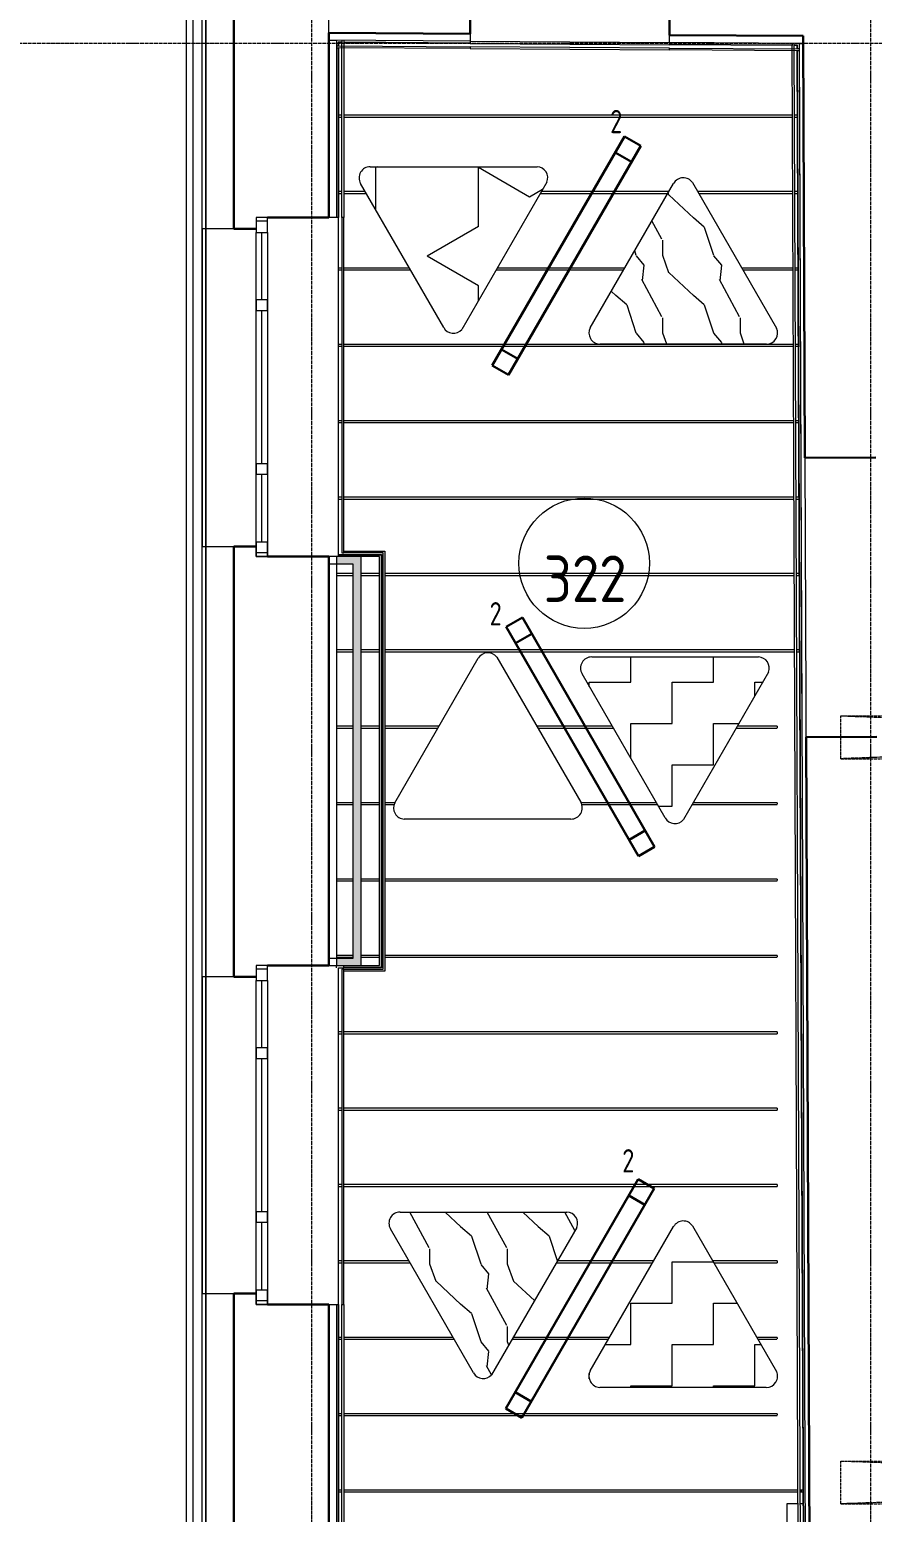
# Model space of a CAD drawing. Header units: millimetres. Extents: x -10438 to 68527, y -5058 to 44223.
# Drawn here: x 44336 to 48858, y 28659 to 36618 of the extents above; entities that cross this region are included whole.
import ezdxf

# ---------------------------------------------------------------- set-up
doc = ezdxf.new("R2010")
doc.units = ezdxf.units.MM
for name, pattern in [('ADSK_Линия сетки', [25, 20, -2.5, 0, -2.5]), ('ADSK_Штрих_ш3 п1_5', [4.5, 3, -1.5]), ('ADSK_Штрихпунктирная 2 точки_ш15 п1_5 п1_5 п1_5', [19.5, 15, -1.5, 0, -1.5, 0, -1.5])]:
    doc.linetypes.add(name, pattern=pattern)
for name, color, linetype, lineweight in [('_ Окна', 7, 'Continuous', 9), ('Аннотация', 7, 'Continuous', 20), ('Каркас', 7, 'Continuous', 18), ('Марки помещений', 7, 'Continuous', 20), ('Окна', 7, 'Continuous', 9), ('Оси', 7, 'Continuous', 9), ('Перекрытие', 7, 'Continuous', 18), ('Потолки', 7, 'Continuous', 9), ('Потолки штриховка', 7, 'Continuous', 9), ('Стены внутренние', 7, 'Continuous', 18), ('Стены наружные', 7, 'Continuous', 18), ('Стены несущие', 7, 'Continuous', 30), ('Стены отделка', 7, 'Continuous', 30), ('Стены штриховка', 7, 'Continuous', 9)]:
    doc.layers.add(name, color=color, linetype=linetype, lineweight=lineweight)
doc.layers.add('Линии', color=7, linetype='Continuous', lineweight=9, true_color=0x00a600)
doc.styles.add('GOST Common_1', font='GOST_Common.ttf', dxfattribs={"width": 0.9, "height": 250})
doc.styles.add('GOST Common_4', font='GOST_Common.ttf', dxfattribs={"width": 0.8, "height": 350})
pattern_1 = [(0, (0, 0), (222.25, 222.25), [222.25, -222.25]), (90, (222.25, 0), (-222.25, 222.25), [222.25, -222.25])]

# ---------------------------------------------------------------- blocks, each defined once
blk = doc.blocks.new('окно трехпол с фрамугой - 1800 и 1820х2300_h___нов_ ок15-2116795-План потолков 3-го этажа')
at = {"layer": '_ Окна', "lineweight": 18}
for p, q in [((-910, 75), (-910, 135)), ((-910, 135), (-830, 135)), ((-830, 135), (-830, 75)), ((-470, 75), (-470, 135)), ((-470, 135), (-410, 135)), ((-410, 135), (-410, 75)), ((410, 75), (410, 135)), ((410, 135), (470, 135)), ((470, 135), (470, 75)), ((830, 135), (830, 75)), ((910, 135), (830, 135)), ((910, 75), (910, 135)), ((-830, 75), (-910, 75)), ((-410, 75), (-470, 75)), ((470, 75), (410, 75)), ((830, 75), (910, 75))]:
    blk.add_line(p, q, dxfattribs=at)
at = {"layer": '_ Окна'}
for p, q in [((-890, 75), (-890, 135)), ((-830, 105), (-470, 105)), ((-410, 105), (410, 105)), ((470, 105), (830, 105)), ((890, 75), (890, 135))]:
    blk.add_line(p, q, dxfattribs=at)
at = {"layer": 'Окна'}
for p, q in [((-910, 135), (-910, 75)), ((-830, 135), (-910, 135)), ((-830, 135), (-470, 135)), ((-410, 135), (-470, 135)), ((-410, 135), (410, 135)), ((470, 135), (410, 135)), ((470, 135), (830, 135)), ((910, 135), (830, 135)), ((910, 75), (910, 135)), ((-910, 75), (-830, 75)), ((-470, 75), (-830, 75)), ((-470, 75), (-410, 75)), ((410, 75), (-410, 75)), ((410, 75), (470, 75)), ((830, 75), (470, 75)), ((830, 75), (910, 75))]:
    blk.add_line(p, q, dxfattribs=at)
blk = doc.blocks.new('окно трехпол с фрамугой - 1800 и 1820х2300_h___нов_ ок15-2116793-План потолков 3-го этажа')
at = {"layer": '_ Окна', "lineweight": 18}
for p, q in [((-910, 75), (-910, 135)), ((-910, 135), (-830, 135)), ((-830, 135), (-830, 75)), ((-470, 75), (-470, 135)), ((-470, 135), (-410, 135)), ((-410, 135), (-410, 75)), ((410, 75), (410, 135)), ((410, 135), (470, 135)), ((470, 135), (470, 75)), ((830, 135), (830, 75)), ((910, 135), (830, 135)), ((910, 75), (910, 135)), ((-830, 75), (-910, 75)), ((-410, 75), (-470, 75)), ((470, 75), (410, 75)), ((830, 75), (910, 75))]:
    blk.add_line(p, q, dxfattribs=at)
at = {"layer": '_ Окна'}
for p, q in [((-890, 75), (-890, 135)), ((-830, 105), (-470, 105)), ((-410, 105), (410, 105)), ((470, 105), (830, 105)), ((890, 75), (890, 135))]:
    blk.add_line(p, q, dxfattribs=at)
at = {"layer": 'Окна'}
for p, q in [((-910, 135), (-910, 75)), ((-830, 135), (-910, 135)), ((-830, 135), (-470, 135)), ((-410, 135), (-470, 135)), ((-410, 135), (410, 135)), ((470, 135), (410, 135)), ((470, 135), (830, 135)), ((910, 135), (830, 135)), ((910, 75), (910, 135)), ((-910, 75), (-830, 75)), ((-470, 75), (-830, 75)), ((-470, 75), (-410, 75)), ((410, 75), (-410, 75)), ((410, 75), (470, 75)), ((830, 75), (470, 75)), ((830, 75), (910, 75))]:
    blk.add_line(p, q, dxfattribs=at)
blk = doc.blocks.new('ADSK_Марка_Помещение_ОдноЗначение - Номер-159740-План потолков 3-го этажа')
at = {"layer": 'Марки помещений'}
blk.add_circle((0, 0), 3.5, dxfattribs=at)

msp = doc.modelspace()

# ---------------------------------------------------------------- hatches: boundary and pattern name
at = {"layer": 'Потолки штриховка', "lineweight": 18}
h = msp.add_hatch(dxfattribs=at)
h.set_pattern_fill('STARS', color=256, scale=100, angle=90, style=0)
h.paths.add_polyline_path([(46603.876, 34988.615), (46618.056, 34988.807), (46631.795, 34992.322), (46644.325, 34998.962), (46654.947, 35008.359), (47111.83, 35799.086), (47115.742, 35812.968), (47116.235, 35827.382), (47111.83, 35844.523), (47107.047, 35854.504), (47097.896, 35865.651), (47086.353, 35874.298), (47073.083, 35879.946), (47058.849, 35882.27), (46163.89, 35882.27), (46148.307, 35880.218), (46133.785, 35874.204), (46121.315, 35864.636), (46111.739, 35852.149), (46105.73, 35837.647), (46103.677, 35822.064), (46105.73, 35806.471), (46111.739, 35791.959), (46558.038, 35018.563), (46566.47, 35007.16), (46577.342, 34998.055), (46590.047, 34991.756)])
h = msp.add_hatch(dxfattribs=at)
h.set_pattern_fill('FP_49', color=256, style=0, pattern_type=2)
h.set_pattern_definition([(108.435, (108.29, 0), (-416.50086, 832.99954), [158.051, -1159.038]), (139.399, (58.31, 149.94), (-2499.010644, 2082.486787), [76.799, -3763.143]), (136.848, (416.5, 199.92), (-6247.5402574, 5830.957739), [182.691, -8951.868]), (109.983, (283.22, 324.87), (-1249.49393, 3332.002656), [97.5, -4777.508]), (90, (249.9, 0), (-416.5, 416.5), [83.3, -333.2]), (118.443, (249.9, 83.3), (2915.5071394, -5414.4962996), [227.365, -11140.87]), (84.289, (141.61, 283.22), (-416.5263, -3748.496867), [83.716, -4102.058]), (129.806, (149.94, 366.52), (1666.01521, -2082.48651), [65.059, -3187.91])])
h.paths.add_polyline_path([(47791.613, 34929.757), (48289.528, 34929.757), (48304.48, 34931.643), (48318.495, 34937.182), (48330.696, 34946.028), (48340.318, 34957.627), (48346.758, 34971.252), (48349.613, 34986.049), (48348.705, 35001.092), (48344.089, 35015.438), (47893.258, 35796.607), (47883.23, 35807.925), (47870.693, 35816.381), (47856.442, 35821.438), (47841.379, 35822.776), (47826.46, 35820.31), (47812.629, 35814.197), (47800.763, 35804.824), (47791.613, 35792.785), (47344.331, 35017.766), (47339.048, 35003.64), (47337.447, 34988.643), (47339.63, 34973.72), (47345.459, 34959.81), (47354.567, 34947.789), (47366.381, 34938.413), (47380.157, 34932.274), (47395.028, 34929.757), (47731.857, 34929.757)])
h = msp.add_hatch(dxfattribs=at)
h.set_pattern_fill('FP_45', color=256, style=0, pattern_type=2)
h.set_pattern_definition(pattern_1)
h.paths.add_polyline_path([(47793.021, 32356.67), (47807.327, 32357.027), (47821.141, 32360.767), (47833.675, 32367.675), (47844.213, 32377.358), (48300.867, 33168.842), (48304.376, 33182.623), (48304.549, 33196.842), (48300.867, 33211.727), (48295.037, 33223.433), (48285.885, 33234.316), (48274.432, 33242.745), (48261.319, 33248.248), (48247.281, 33250.516), (47352.321, 33250.516), (47336.738, 33248.464), (47322.217, 33242.449), (47309.747, 33232.882), (47300.17, 33220.395), (47294.162, 33205.892), (47292.108, 33190.31), (47294.162, 33174.717), (47300.17, 33160.204), (47746.641, 32386.629), (47755.166, 32375.134), (47766.175, 32365.989), (47779.037, 32359.715)])
h = msp.add_hatch(dxfattribs=at)
h.set_pattern_fill('FP_48', color=256, style=0, pattern_type=2)
h.set_pattern_definition([(108.435, (108.29, 0), (-416.50086, 832.99954), [158.05, -1159.038]), (139.399, (58.31, 149.94), (-2499.010644, 2082.486787), [76.799, -3763.143]), (136.848, (416.5, 199.92), (-6247.5402574, 5830.957739), [182.691, -8951.868]), (109.983, (283.22, 324.87), (-1249.49393, 3332.002656), [97.5, -4777.508]), (90, (249.9, 0), (-416.5, 416.5), [83.3, -333.2]), (118.443, (249.9, 83.3), (2915.5071394, -5414.4962996), [227.365, -11140.87]), (84.289, (141.61, 283.22), (-416.5263, -3748.496867), [83.716, -4102.058]), (129.806, (149.94, 366.52), (1666.01521, -2082.48651), [65.059, -3187.91])])
h.paths.add_polyline_path([(46764.165, 29377.166), (46778.345, 29377.358), (46792.084, 29380.872), (46804.614, 29387.513), (46815.236, 29396.91), (47272.119, 30187.637), (47276.031, 30201.519), (47276.031, 30218.286), (47272.119, 30233.074), (47267.336, 30243.055), (47258.185, 30254.202), (47246.642, 30262.848), (47233.372, 30268.496), (47219.138, 30270.821), (46324.179, 30270.821), (46308.596, 30268.769), (46294.074, 30262.754), (46281.604, 30253.187), (46270.911, 30238.005), (46266.019, 30226.198), (46263.966, 30210.615), (46266.019, 30195.022), (46272.028, 30180.51), (46718.327, 29407.114), (46726.759, 29395.711), (46737.631, 29386.606), (46750.336, 29380.307), (46763.32, 29377.358)])
h = msp.add_hatch(dxfattribs=at)
h.set_pattern_fill('FP_45', color=256, style=0, pattern_type=2)
h.set_pattern_definition(pattern_1)
h.paths.add_polyline_path([(47791.611, 29329.757), (48288.801, 29329.757), (48303.869, 29331.486), (48318.026, 29336.925), (48330.376, 29345.729), (48340.133, 29357.339), (48346.68, 29371.02), (48349.601, 29385.902), (48347.843, 29403.739), (48344.066, 29415.48), (47893.288, 30196.554), (47883.265, 30207.887), (47870.729, 30216.357), (47856.475, 30221.425), (47841.406, 30222.772), (47826.479, 30220.312), (47812.639, 30214.2), (47800.765, 30204.825), (47791.611, 30192.78), (47344.328, 29417.762), (47339.048, 29403.648), (47337.444, 29388.664), (47339.617, 29373.752), (47345.431, 29359.85), (47354.52, 29347.83), (47366.313, 29338.448), (47380.069, 29332.295), (47394.923, 29329.757)])
at = {"layer": 'Стены внутренние'}
for points in [[(46072.776, 33748.953), (46112.776, 33748.953), (46112.776, 33788.953), (45981.854, 33788.953), (45981.854, 33748.953), (45993.854, 33748.953)], [(46112.776, 31633.953), (46112.776, 33748.953), (46072.776, 33748.953), (46072.776, 31633.953)], [(45981.854, 31593.953), (46112.776, 31594.953), (46112.776, 31633.953), (45981.854, 31633.953), (45981.815, 31594.953), (45943.492, 31593.953)]]:
    msp.add_hatch(color=256, dxfattribs=at).paths.add_polyline_path(points)

# ---------------------------------------------------------------- linework, layer by layer
at = {"layer": 'Каркас', "color": 8, "linetype": 'ADSK_Штрих_ш3 п1_5', "lineweight": 9, "true_color": 0x808080}
for p, q in [((46011.854, 36158.164), (45993.854, 36158.164)), ((45993.854, 36148.164), (46011.854, 36148.164)), ((48428.629, 36158.164), (46021.854, 36158.164)), ((46021.854, 36148.164), (48428.671, 36148.164)), ((48456.629, 36158.164), (48438.629, 36158.164)), ((48438.671, 36148.164), (48456.671, 36148.164)), ((46011.854, 35748.164), (45993.854, 35748.164)), ((45993.854, 35738.164), (46011.854, 35738.164)), ((46137.011, 35748.164), (46021.854, 35748.164)), ((46021.854, 35738.164), (46142.782, 35738.164)), ((47076.629, 35738.164), (47760.09, 35738.164)), ((47765.862, 35748.164), (47082.407, 35748.164)), ((48430.322, 35748.164), (47921.215, 35748.164)), ((47926.986, 35738.164), (48430.363, 35738.164)), ((48458.322, 35748.164), (48440.322, 35748.164)), ((48440.363, 35738.164), (48458.363, 35738.164)), ((46011.854, 35338.164), (45993.854, 35338.164)), ((46373.608, 35338.164), (46021.854, 35338.164)), ((47529.24, 35338.164), (46845.509, 35338.164)), ((48432.015, 35338.164), (48157.836, 35338.164)), ((48460.015, 35338.164), (48442.015, 35338.164)), ((45993.854, 35328.164), (46011.854, 35328.164)), ((46021.854, 35328.164), (46379.378, 35328.164)), ((46839.731, 35328.164), (47523.469, 35328.164)), ((48163.608, 35328.164), (48432.056, 35328.164)), ((48442.056, 35328.164), (48460.056, 35328.164)), ((46011.854, 34928.164), (45993.854, 34928.164)), ((45993.854, 34918.164), (46011.854, 34918.164)), ((48433.707, 34928.164), (46021.854, 34928.164)), ((46021.854, 34918.164), (48433.749, 34918.164)), ((48461.708, 34928.164), (48443.707, 34928.164)), ((48443.749, 34918.164), (48461.749, 34918.164)), ((46011.854, 34518.164), (45993.854, 34518.164)), ((45993.854, 34508.164), (46011.854, 34508.164)), ((48435.4, 34518.164), (46021.854, 34518.164)), ((46021.854, 34508.164), (48435.441, 34508.164)), ((48463.587, 34518.164), (48445.4, 34518.164)), ((48445.441, 34508.164), (48463.619, 34508.164)), ((46011.854, 34108.164), (45993.854, 34108.164)), ((45993.854, 34098.164), (46011.854, 34098.164)), ((48437.093, 34108.164), (46021.854, 34108.164)), ((46021.854, 34098.164), (48437.134, 34098.164)), ((48465.093, 34108.164), (48447.093, 34108.164)), ((48447.134, 34098.164), (48465.134, 34098.164)), ((46072.776, 33698.164), (45981.854, 33698.164)), ((45981.854, 33688.164), (46072.776, 33688.164)), ((46212.776, 33698.164), (46112.776, 33698.164)), ((46112.776, 33688.164), (46212.776, 33688.164)), ((46232.776, 33698.164), (46224.776, 33698.164)), ((46224.776, 33688.164), (46232.776, 33688.164)), ((48438.785, 33698.164), (46242.776, 33698.164)), ((46242.776, 33688.164), (48438.827, 33688.164)), ((48466.786, 33698.164), (48448.785, 33698.164)), ((48448.827, 33688.164), (48466.827, 33688.164)), ((46072.776, 33288.164), (45981.854, 33288.164)), ((45981.854, 33278.164), (46072.776, 33278.164)), ((46212.776, 33288.164), (46112.776, 33288.164)), ((46112.776, 33278.164), (46212.776, 33278.164)), ((46232.776, 33288.164), (46224.776, 33288.164)), ((46224.776, 33278.164), (46232.776, 33278.164)), ((48440.478, 33288.164), (46242.776, 33288.164)), ((46242.776, 33278.164), (48440.519, 33278.164)), ((48468.478, 33288.164), (48450.478, 33288.164)), ((48450.519, 33278.164), (48468.52, 33278.164)), ((46072.776, 32878.164), (45981.854, 32878.164)), ((46212.776, 32878.164), (46112.776, 32878.164)), ((46232.776, 32878.164), (46224.776, 32878.164)), ((46532.445, 32878.164), (46242.776, 32878.164)), ((47462.95, 32878.164), (47057.606, 32878.164)), ((48347.843, 32878.164), (48133.158, 32878.164)), ((48347.843, 32878.164), (48347.843, 32868.164)), ((45981.854, 32868.164), (46072.776, 32868.164)), ((46112.776, 32868.164), (46212.776, 32868.164)), ((46224.776, 32868.164), (46232.776, 32868.164)), ((46242.776, 32868.164), (46526.673, 32868.164)), ((47063.384, 32868.164), (47468.722, 32868.164)), ((48127.388, 32868.164), (48347.843, 32868.164)), ((46072.776, 32468.164), (45981.854, 32468.164)), ((45981.854, 32458.164), (46072.776, 32458.164)), ((46212.776, 32468.164), (46112.776, 32468.164)), ((46112.776, 32458.164), (46212.776, 32458.164)), ((46232.776, 32468.164), (46224.776, 32468.164)), ((46224.776, 32458.164), (46232.776, 32458.164)), ((46295.829, 32468.164), (46242.776, 32468.164)), ((46242.776, 32458.164), (46292.086, 32458.164)), ((47699.582, 32468.164), (47294.164, 32468.164)), ((47298.487, 32458.164), (47705.354, 32458.164)), ((47890.835, 32458.164), (48347.843, 32458.164)), ((48347.843, 32468.164), (47896.604, 32468.164)), ((48347.843, 32468.164), (48347.843, 32458.164)), ((46072.776, 32058.164), (45981.854, 32058.164)), ((45981.854, 32048.164), (46072.776, 32048.164)), ((46212.776, 32058.164), (46112.776, 32058.164)), ((46112.776, 32048.164), (46212.776, 32048.164)), ((46232.776, 32058.164), (46224.776, 32058.164)), ((46224.776, 32048.164), (46232.776, 32048.164)), ((48347.843, 32058.164), (46242.776, 32058.164)), ((46242.776, 32048.164), (48347.843, 32048.164)), ((48347.843, 32058.164), (48347.843, 32048.164)), ((46072.776, 31648.164), (45981.854, 31648.164)), ((45981.854, 31638.164), (46072.776, 31638.164)), ((46212.776, 31648.164), (46112.776, 31648.164)), ((46112.776, 31638.164), (46212.776, 31638.164)), ((46232.776, 31648.164), (46224.718, 31648.164)), ((46224.727, 31638.164), (46232.776, 31638.164)), ((48347.843, 31648.164), (46242.776, 31648.164)), ((46242.776, 31638.164), (48347.843, 31638.164)), ((48347.843, 31648.164), (48347.843, 31638.164)), ((46011.854, 31238.164), (45993.854, 31238.164)), ((45993.854, 31228.164), (46011.854, 31228.164)), ((48347.843, 31238.164), (46021.854, 31238.164)), ((46021.854, 31228.164), (48347.843, 31228.164)), ((48347.843, 31238.164), (48347.843, 31228.164)), ((46011.854, 30828.164), (45993.854, 30828.164)), ((45993.854, 30818.164), (46011.854, 30818.164)), ((48347.843, 30828.164), (46021.854, 30828.164)), ((46021.854, 30818.164), (48347.843, 30818.164)), ((48347.843, 30828.164), (48347.843, 30818.164)), ((46011.854, 30418.164), (45993.854, 30418.164)), ((45993.854, 30408.164), (46011.854, 30408.164)), ((48347.843, 30418.164), (46021.854, 30418.164)), ((46021.854, 30408.164), (48347.843, 30408.164)), ((48347.843, 30418.164), (48347.843, 30408.164)), ((46011.854, 30008.164), (45993.854, 30008.164)), ((46371.482, 30008.164), (46021.854, 30008.164)), ((47685.064, 30008.164), (47168.419, 30008.164)), ((48347.843, 30008.164), (48002.013, 30008.164)), ((48347.843, 30008.164), (48347.843, 29998.164)), ((45993.854, 29998.164), (46011.854, 29998.164)), ((46021.854, 29998.164), (46377.253, 29998.164)), ((47162.641, 29998.164), (47679.293, 29998.164)), ((48007.784, 29998.164), (48347.843, 29998.164)), ((46011.854, 29598.164), (45993.854, 29598.164)), ((45993.854, 29588.164), (46011.854, 29588.164)), ((46608.079, 29598.164), (46021.854, 29598.164)), ((46021.854, 29588.164), (46613.85, 29588.164)), ((46925.743, 29588.164), (47442.672, 29588.164)), ((47448.443, 29598.164), (46931.521, 29598.164)), ((48347.843, 29598.164), (48238.634, 29598.164)), ((48244.405, 29588.164), (48347.843, 29588.164)), ((48347.843, 29598.164), (48347.843, 29588.164)), ((46011.854, 29188.164), (45993.854, 29188.164)), ((45993.854, 29178.164), (46011.854, 29178.164)), ((48347.843, 29188.164), (46021.854, 29188.164)), ((46021.854, 29178.164), (48347.843, 29178.164)), ((48347.843, 29188.164), (48347.843, 29178.164)), ((46011.854, 28778.164), (45993.854, 28778.164)), ((45993.854, 28768.164), (46011.854, 28768.164)), ((48459.098, 28778.164), (46021.854, 28778.164)), ((46021.854, 28768.164), (48459.139, 28768.164)), ((48487.098, 28778.164), (48469.098, 28778.164)), ((48469.139, 28768.164), (48487.139, 28768.164)), ((48459.403, 28704.299), (48399.536, 28704.299)), ((48399.536, 28704.299), (48399.536, 28358.164)), ((48487.403, 28704.299), (48469.403, 28704.299))]:
    msp.add_line(p, q, dxfattribs=at)
at = {"layer": 'Линии', "color": 5, "lineweight": 30, "true_color": 0x0000ff}
for p, q in [((46818.751, 34814.539), (47528.543, 36044.415)), ((47615.154, 35994.429), (46905.362, 34764.553)), ((47528.543, 36044.415), (47615.154, 35994.429)), ((47478.557, 35957.804), (47565.168, 35907.818)), ((46955.347, 34851.164), (46868.736, 34901.15)), ((46905.362, 34764.553), (46818.751, 34814.539)), ((46890.983, 29216.62), (47600.775, 30446.496)), ((47600.775, 30446.496), (47687.386, 30396.511)), ((47687.386, 30396.511), (46977.594, 29166.635)), ((47550.79, 30359.885), (47637.401, 30309.9)), ((47027.58, 29253.246), (46940.969, 29303.231)), ((46977.594, 29166.635), (46890.983, 29216.62))]:
    msp.add_line(p, q, dxfattribs=at)
at = {"layer": 'Линии', "color": 1, "lineweight": 30, "true_color": 0xff0000}
for p, q in [((46980.115, 33461.691), (46893.504, 33411.705)), ((47689.907, 32231.815), (46980.115, 33461.691)), ((46893.504, 33411.705), (47603.296, 32181.829)), ((47030.1, 33375.08), (46943.489, 33325.094)), ((47553.311, 32268.44), (47639.922, 32318.426)), ((47603.296, 32181.829), (47689.907, 32231.815))]:
    msp.add_line(p, q, dxfattribs=at)
at = {"layer": 'Линии', "color": 7, "linetype": 'ADSK_Штрихпунктирная 2 точки_ш15 п1_5 п1_5 п1_5'}
for p, q in [((55138.737, 32936.1), (48689.761, 32704.299)), ((48689.761, 32704.299), (48689.761, 32934.299)), ((48689.761, 32934.299), (55138.737, 32934.299)), ((48691.312, 32934.299), (55138.737, 32704.299)), ((48689.761, 32704.299), (55138.737, 32704.299)), ((48689.761, 28704.299), (48689.761, 28934.299)), ((48689.761, 28934.299), (55138.737, 28704.299)), ((55138.737, 28934.299), (48689.761, 28704.299)), ((48689.761, 28934.299), (55138.737, 28934.299)), ((48689.761, 28704.299), (55138.737, 28704.299))]:
    msp.add_line(p, q, dxfattribs=at)
at = {"layer": 'Оси', "linetype": 'ADSK_Линия сетки'}
for p, q in [((45849.565, -4258.205), (45849.565, 44222.998)), ((48849.565, -4258.205), (48849.565, 44222.998)), ((-9638.275, 36545), (56004.853, 36545))]:
    msp.add_line(p, q, dxfattribs=at)
at = {"layer": 'Перекрытие'}
msp.add_line((48476.28, 28778.164), (48476.34, 28768.164), dxfattribs=at)
at = {"layer": 'Потолки'}
for p, q in [((46163.89, 35882.27), (47058.849, 35882.27)), ((46558.038, 35018.563), (46111.704, 35791.939)), ((47111.83, 35799.086), (46654.947, 35008.359)), ((47344.331, 35017.766), (47791.613, 35792.785)), ((47893.258, 35796.607), (48344.089, 35015.438)), ((48289.528, 34929.757), (47395.028, 34929.757)), ((46295.829, 32468.172), (46743.111, 33243.192)), ((46843.299, 33249.066), (47293.153, 32470.503)), ((47352.321, 33250.516), (48247.281, 33250.516)), ((47746.641, 32386.629), (47300.136, 33160.184)), ((48300.867, 33168.842), (47844.213, 32377.358)), ((47241.037, 32380.15), (46346.525, 32380.162)), ((46324.179, 30270.821), (47219.138, 30270.821)), ((46718.327, 29407.114), (46271.993, 30180.49)), ((47272.119, 30187.637), (46815.236, 29396.91)), ((47344.328, 29417.762), (47791.611, 30192.78)), ((47893.288, 30196.554), (48344.066, 29415.48)), ((48288.801, 29329.757), (47394.923, 29329.757))]:
    msp.add_line(p, q, dxfattribs=at)
for centre, radius, start, end in [((46163.89, 35822.057), 60.213, 90, 209.9903132), ((47056.348, 35822.213), 60.109, 337.3717571, 87.6153624), ((47843.637, 35762.744), 60.074, 34.3110384, 149.9960701), ((46610.159, 35048.285), 60, 209.6938259, 318.2842799), ((47397.544, 34989.813), 60.109, 152.2867454, 267.6003853), ((48289.528, 34989.97), 60.213, 270, 25.0225959), ((46795.139, 33213.15), 60.078, 36.7146443, 149.9961542), ((47352.321, 33190.302), 60.213, 90, 209.9903132), ((48244.78, 33190.459), 60.109, 338.9229948, 87.6153624), ((46349.042, 32440.218), 60.109, 152.2867454, 267.6003853), ((47241.038, 32440.357), 60.206, 269.9992465, 30.0471039), ((47798.689, 32416.326), 59.924, 209.7078877, 319.4373053), ((46324.179, 30210.607), 60.213, 90, 209.9903132), ((47216.637, 30210.764), 60.109, 337.3717571, 87.6153624), ((47843.634, 30162.74), 60.074, 34.2555691, 149.9960702), ((46770.448, 29436.836), 60, 209.6938259, 318.2842799), ((47397.542, 29389.809), 60.109, 152.2867454, 267.5032072), ((48289.526, 29389.965), 60.213, 269.3108937, 25.0706682)]:
    msp.add_arc(centre, radius, start, end, dxfattribs=at)
at = {"layer": 'Стены внутренние'}
for p, q in [((46699.887, 36555.893), (47769.863, 36548.791)), ((46699.621, 36515.894), (47769.598, 36508.792)), ((47769.664, 36518.792), (46699.688, 36525.894)), ((46011.854, 35608.953), (46011.854, 33808.953)), ((46021.854, 33818.953), (46021.854, 35608.953)), ((46011.854, 33808.953), (46021.854, 33808.953)), ((45981.854, 31581.953), (45981.854, 31593.953)), ((46021.854, 31573.953), (46011.854, 31573.953)), ((46011.854, 31573.953), (46011.854, 29773.953)), ((46021.854, 29773.953), (46021.854, 31563.953))]:
    msp.add_line(p, q, dxfattribs=at)
at = {"layer": 'Стены наружные'}
for p, q in [((45176.852, 38845), (45176.852, 28009.438)), ((45211.854, 38845), (45211.854, 28009.313)), ((46699.807, 36543.893), (47769.784, 36536.791)), ((45993.854, 33800.953), (45993.854, 35608.953)), ((45260.854, 35548.847), (45260.854, 33843.953)), ((45260.854, 35548.847), (45261.854, 35548.847)), ((45261.854, 35548.953), (45261.854, 33843.953)), ((45261.854, 33843.953), (45261.854, 35548.847)), ((45281.854, 33843.953), (45281.854, 35548.953)), ((45281.854, 35548.953), (45281.854, 33843.953)), ((45261.854, 33843.953), (45260.854, 33843.953)), ((45260.854, 31533.953), (45260.854, 29833.953)), ((45261.854, 31533.953), (45260.854, 31533.953)), ((45261.854, 31533.953), (45261.854, 29833.953)), ((45261.854, 29833.953), (45261.854, 31533.953)), ((45281.854, 29833.953), (45281.854, 31533.953)), ((45281.854, 31533.953), (45281.854, 29833.953)), ((45993.854, 31581.953), (46021.854, 31581.953)), ((45993.854, 29773.953), (45993.854, 31581.953)), ((45260.854, 29833.953), (45261.854, 29833.953))]:
    msp.add_line(p, q, dxfattribs=at)
at = {"layer": 'Стены несущие'}
for p, q in [((45431.854, 35548.953), (45431.854, 43498.805)), ((45431.854, 42908.805), (45431.854, 35549.953)), ((46702.674, 36975.884), (46700.152, 36595.892)), ((47770.129, 36588.79), (47772.651, 36968.782)), ((45941.854, 36600.925), (45941.854, 35608.953)), ((45941.854, 36600.925), (46700.152, 36595.892)), ((46700.152, 36595.892), (46700.152, 36595.892)), ((47770.129, 36588.79), (48486.872, 36584.033)), ((48496.221, 34319.48), (48486.872, 36584.033)), ((45941.854, 35608.953), (45611.854, 35608.953)), ((45551.854, 35548.953), (45431.854, 35548.953)), ((48876.218, 34321.049), (48496.221, 34319.48)), ((45431.854, 33843.953), (45551.854, 33843.953)), ((45431.854, 33843.953), (45431.854, 31533.953)), ((45611.854, 33788.953), (45941.854, 33788.953)), ((45941.854, 31593.953), (45941.854, 33788.953)), ((48502.414, 32819.493), (48882.41, 32821.062)), ((48535.809, 24730.404), (48502.414, 32819.493)), ((45551.854, 31533.953), (45431.854, 31533.953)), ((45941.854, 31593.953), (45611.854, 31593.953)), ((45431.854, 29833.953), (45551.854, 29833.953)), ((45431.854, 27508.949), (45431.854, 29833.953)), ((45611.854, 29773.953), (45941.854, 29773.953)), ((45941.854, 29773.953), (45941.854, 27563.949))]:
    msp.add_line(p, q, dxfattribs=at)
at = {"layer": 'Стены отделка', "lineweight": 9}
for p, q in [((45261.854, 35548.953), (45261.854, 43668.805)), ((45281.854, 43648.805), (45281.854, 35548.953)), ((45281.854, 35548.953), (45281.854, 43648.805)), ((45941.588, 36560.926), (45941.854, 36600.925)), ((46699.887, 36555.893), (45941.588, 36560.926)), ((45941.854, 36560.924), (45981.854, 36560.924)), ((45981.854, 36560.924), (45981.854, 36560.659)), ((45993.854, 36548.579), (45993.854, 36530.579)), ((46011.854, 36548.46), (45993.854, 36548.579)), ((46011.854, 35608.953), (46011.854, 36548.46)), ((46699.807, 36543.893), (46021.854, 36548.393)), ((46021.854, 36548.393), (46021.854, 35608.953)), ((46699.887, 36555.893), (46699.807, 36543.893)), ((46700.152, 36595.892), (46699.887, 36555.893)), ((47769.784, 36536.791), (47769.863, 36548.791)), ((48427.084, 36532.428), (47769.784, 36536.791)), ((47769.863, 36548.791), (47770.129, 36588.79)), ((48486.606, 36544.034), (47769.863, 36548.791)), ((48436.246, 34313.232), (48427.084, 36532.428)), ((48455.085, 36532.243), (48437.084, 36532.362)), ((48437.084, 36532.362), (48491.249, 23412.758)), ((48455.159, 36514.242), (48455.085, 36532.243)), ((48482.414, 32819.41), (48467.036, 36544.164)), ((48467.037, 36543.953), (48487.037, 36544.036)), ((48486.872, 36584.033), (48486.606, 36544.034)), ((45993.854, 36530.579), (46699.688, 36525.894)), ((45993.854, 36520.578), (45993.854, 35608.953)), ((46699.621, 36515.894), (45993.854, 36520.578)), ((46699.688, 36525.894), (46699.621, 36515.894)), ((47769.598, 36508.792), (47769.664, 36518.792)), ((48455.201, 36504.241), (47769.598, 36508.792)), ((47769.664, 36518.792), (48455.159, 36514.242)), ((48464.246, 34313.348), (48455.201, 36504.241)), ((48532.88, 20595.475), (48467.201, 36504.162)), ((45993.854, 35608.953), (45941.854, 35608.953)), ((45981.854, 35608.953), (45981.854, 35609.953)), ((46021.854, 35608.953), (46011.854, 35608.953)), ((45281.854, 35548.953), (45261.854, 35548.953)), ((45431.854, 35548.953), (45281.854, 35548.953)), ((48492.797, 20615.573), (48436.246, 34313.232)), ((48520.797, 20615.573), (48464.246, 34313.348)), ((48496.221, 34319.48), (48514.204, 29963.517)), ((45261.854, 31533.953), (45261.854, 33843.953)), ((45261.854, 33843.953), (45281.854, 33843.953)), ((45281.854, 33843.953), (45281.854, 31533.953)), ((45281.854, 31533.953), (45281.854, 33843.953)), ((45281.854, 33843.953), (45431.854, 33843.953)), ((46212.776, 33788.953), (45941.854, 33788.953)), ((45943.492, 33748.953), (45943.492, 33788.953)), ((46072.776, 33748.953), (45943.492, 33748.953)), ((45981.854, 33788.953), (45981.854, 31593.953)), ((45993.854, 33788.953), (45993.854, 33800.953)), ((45993.854, 33800.953), (46222.776, 33800.953)), ((46021.854, 33808.953), (46021.854, 33818.953)), ((46021.854, 33818.953), (46242.776, 33818.953)), ((46232.776, 33808.953), (46021.854, 33808.953)), ((46072.776, 31633.953), (46072.776, 33748.953)), ((46112.776, 33788.953), (46112.776, 31593.953)), ((46212.776, 31593.953), (46212.776, 33788.953)), ((46224.776, 33798.953), (46224.776, 31583.953)), ((46232.776, 31573.953), (46232.776, 33808.953)), ((46242.776, 33818.953), (46242.776, 31563.953)), ((45943.492, 31593.953), (45943.492, 31633.953)), ((45943.492, 31633.953), (46072.776, 31633.953)), ((45281.854, 31533.953), (45261.854, 31533.953)), ((45431.854, 31533.953), (45281.854, 31533.953)), ((45941.854, 31593.953), (45941.854, 31593.953)), ((45941.854, 31593.953), (46212.776, 31593.953)), ((46021.854, 31581.953), (46021.854, 31593.953)), ((46222.776, 31581.953), (46021.854, 31581.953)), ((46021.854, 31573.953), (46232.776, 31573.953)), ((46021.854, 31563.953), (46021.854, 31573.953)), ((46242.776, 31563.953), (46021.854, 31563.953)), ((45261.854, 27508.949), (45261.854, 29833.953)), ((45261.854, 29833.953), (45281.854, 29833.953)), ((45281.854, 29833.953), (45281.854, 27508.949)), ((45281.854, 27508.949), (45281.854, 29833.953)), ((45281.854, 29833.953), (45431.854, 29833.953)), ((45941.854, 29773.953), (45993.854, 29773.953)), ((45993.854, 29773.953), (45993.854, 27563.949)), ((46011.854, 27563.949), (46011.854, 29773.953)), ((46011.854, 29773.953), (46021.854, 29773.953)), ((46021.854, 29773.953), (46021.854, 27563.949))]:
    msp.add_line(p, q, dxfattribs=at)
at = {"layer": 'Стены штриховка'}
for p, q in [((45941.854, 36600.925), (45941.854, 36980.934)), ((45981.854, 36560.659), (45981.854, 35609.953)), ((45991.854, 36550.592), (45991.854, 36530.592)), ((46011.854, 36550.46), (45991.854, 36550.592)), ((46011.854, 36560.46), (46011.854, 36548.46)), ((46021.854, 36560.393), (46021.854, 36548.393)), ((46699.82, 36545.893), (46021.854, 36550.393)), ((48427.076, 36534.429), (47769.797, 36538.791)), ((48427.035, 36544.429), (48427.084, 36532.428)), ((48437.035, 36544.363), (48437.084, 36532.362)), ((48457.077, 36534.229), (48437.076, 36534.362)), ((48457.159, 36514.228), (48457.077, 36534.229)), ((45981.854, 36530.658), (45993.854, 36530.579)), ((45981.854, 36520.658), (45993.854, 36520.578)), ((45991.854, 36520.592), (45991.854, 35608.953)), ((48467.16, 36514.162), (48455.159, 36514.242)), ((48467.201, 36504.162), (48455.201, 36504.241)), ((48522.797, 20615.573), (48457.201, 36504.228)), ((45993.854, 33798.953), (46224.776, 33798.953)), ((46222.776, 33800.953), (46222.776, 31581.953)), ((46222.776, 33800.953), (46224.776, 33800.953)), ((46224.776, 33800.953), (46224.776, 33798.953)), ((46224.776, 31583.953), (46021.854, 31583.953)), ((46224.776, 31581.953), (46222.776, 31581.953)), ((46224.776, 31583.953), (46224.776, 31581.953)), ((45981.854, 29773.953), (45981.854, 27563.949)), ((45991.854, 29773.953), (45991.854, 27563.949))]:
    msp.add_line(p, q, dxfattribs=at)

# ---------------------------------------------------------------- block references
at = {"layer": 'Марки помещений', "xscale": 99.99999999999993, "yscale": 99.99999999999993, "zscale": 99.99999999999993}
msp.add_blockref('ADSK_Марка_Помещение_ОдноЗначение - Номер-159740-План потолков 3-го этажа', (47311.948, 33753.627), dxfattribs=at)
at = {"layer": 'Окна', "rotation": 89.99999999999991}
for name, p in [('окно трехпол с фрамугой - 1800 и 1820х2300_h___нов_ ок15-2116795-План потолков 3-го этажа', (45686.854, 34698.953)), ('окно трехпол с фрамугой - 1800 и 1820х2300_h___нов_ ок15-2116793-План потолков 3-го этажа', (45686.854, 30683.953))]:
    msp.add_blockref(name, p, dxfattribs=at)

# ---------------------------------------------------------------- texts
at = {"layer": 'Аннотация', "lineweight": 9, "char_height": 125, "width": 175.5, "attachment_point": 5, "line_spacing_factor": 1.022766, "style": 'GOST Common_4'}
for insert in [(47483.777, 36124.564), (46836.578, 33482.412), (47548.531, 30545.929)]:
    msp.add_mtext('\\pt180,360,540,720,900,1080,1260,1440,1620,1800,1980,2160,2340,2520,2700,2880,3060,3240,3420,3600,3780,3960,4140,4320,4500,4680,4860,5040,5220,5400,5580,5760;2 ', dxfattribs=dict(at, insert=insert))
at = {"layer": 'Марки помещений', "lineweight": 9, "insert": (47316.891, 33670.045), "char_height": 250, "width": 488.7, "attachment_point": 5, "line_spacing_factor": 1.022766, "style": 'GOST Common_1'}
msp.add_mtext('\\pt450,900,1350,1800,2250,2700,3150,3600,4050,4500,4950,5400,5850,6300,6750,7200,7650,8100,8550,9000,9450,9900,10350,10800,11250,11700,12150,12600,13050,13500,13950,14400;322', dxfattribs=at)

doc.saveas('drawing.dxf')
